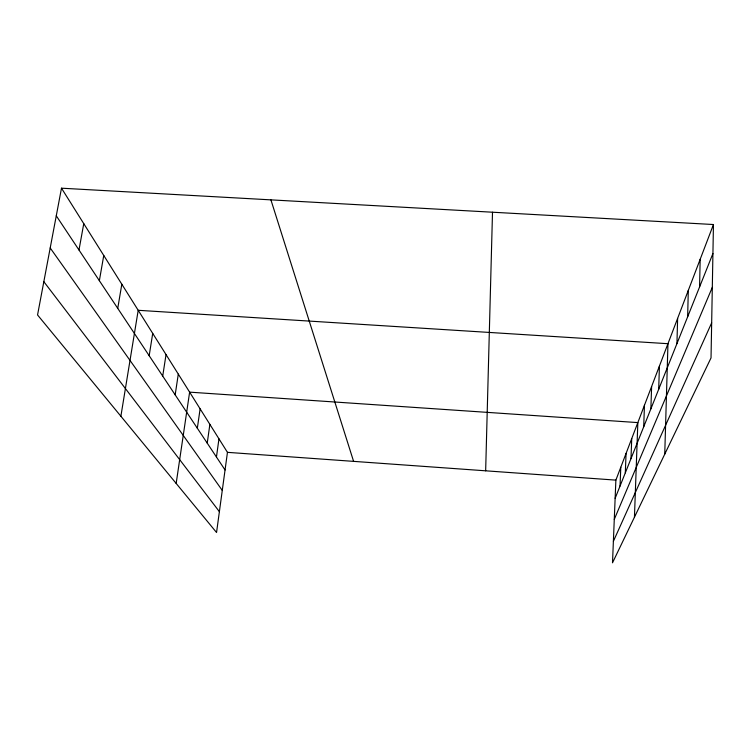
<?xml version="1.0" encoding="UTF-8"?>
<svg xmlns="http://www.w3.org/2000/svg" width="751" height="751" viewBox="0 0 751 751"><rect width="100%" height="100%" fill="white"/><g stroke="black" fill="none" stroke-linecap="round" stroke-linejoin="round"><path stroke-width="1.13" d="M713.45 224.53L711.028 357.908L612.506 562.809L615.876 480.124L713.45 224.53L61.488 188.191L37.55 314.96L216.551 532.506L227.45 452.346L61.488 188.191M699.575 286.938L700.167 259.311M687.653 316.791L688.292 290.421M485.653 470.811L492.506 212.214M676.942 343.611L677.618 318.405M664.748 454.167L667.958 343.705L138.203 310.294L120.883 416.232M658.702 389.262L659.425 366.056M650.882 408.835L651.615 386.502M643.71 426.803L644.452 405.287M634.445 517.195L637.843 422.597L189.627 392.144L176.166 483.428M630.981 458.654L631.732 438.612M620.044 486.028L620.795 467.253M625.311 472.839L626.062 453.454M216.448 457.021L218.963 438.837M207.229 443.137L209.876 424.381M197.325 428.23L200.123 408.854M175.171 394.857L178.297 374.111M162.714 376.091L166.037 354.594M149.177 355.711L152.716 333.397M117.738 308.37L121.822 284.216M99.357 280.677L103.76 255.471M78.986 249.999L83.765 223.638M615.135 498.317L712.924 253.538M614.28 519.373L712.305 287.37M613.389 541.302L711.666 322.855M227.45 452.346L615.876 480.124M43.84 281.681L219.386 511.666M50.204 247.971L222.277 490.412M56.278 215.8L225.056 469.985M270.914 199.86L353.599 461.367"/></g></svg>
